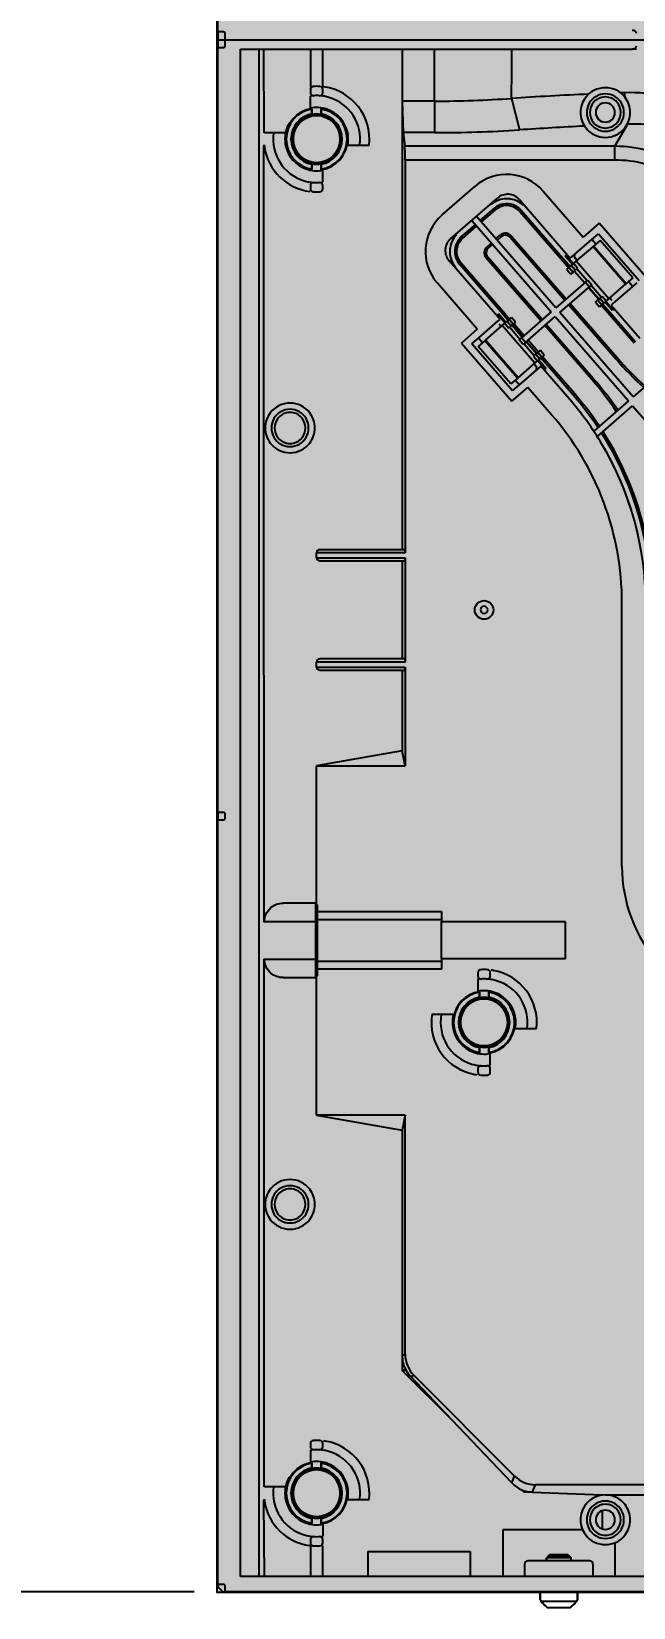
# Model space of a CAD drawing. Header units: millimetres. Extents: x -1070 to 42146, y 1440 to 12921.
# Drawn here: x 5581.8 to 5678.8, y 2765.4 to 3019.1 of the extents above; entities that cross this region are included whole.
import ezdxf

# ---------------------------------------------------------------- set-up
doc = ezdxf.new("R2010")
doc.units = ezdxf.units.MM
for name, color, linetype in [('CITI-3MM实线CONTINUOUS', 7, 'Continuous'), ('CITIE-TAO实线CONTINUOUS', 7, 'Continuous'), ('DIM', 4, 'Continuous'), ('HOLDER-001实线CONTINUOUS', 7, 'Continuous')]:
    doc.layers.add(name, color=color, linetype=linetype)
doc.styles.get("Standard").update_dxf_attribs({"font": 'arial.ttf'})
doc.dimstyles.new('ISO-200', dxfattribs={"dimtxt": 30, "dimasz": 25, "dimexe": 1.25, "dimexo": 5, "dimgap": 5, "dimtad": 1, "dimtoh": 1, "dimdec": 1, "dimdsep": 46, "dimtxsty": 'Standard', "dimcen": 2.5, "dimadec": 0, "dimazin": 0, "dimtfac": 1, "dimtdec": 1, "dimtmove": 0, "dimatfit": 3, "dimfxl": 1, "dimarcsym": 0})

# ---------------------------------------------------------------- blocks, each defined once
blk = doc.blocks.new('*D139')
at = {"layer": 'Defpoints', "color": 0, "transparency": 16777216}
for p in [(5613.06, 3767.73), (5568.98, 2767.93), (5613.06, 2767.93)]:
    blk.add_point(p, dxfattribs=at)
at = {"layer": 'DIM', "color": 0, "lineweight": -2, "transparency": 16777216}
for p, q in [((5608.06, 3767.73), (5567.73, 3767.73)), ((5568.98, 3742.73), (5568.98, 2792.93)), ((5608.06, 2767.93), (5567.73, 2767.93))]:
    blk.add_line(p, q, dxfattribs=at)
at = {"layer": 'DIM', "color": 0, "transparency": 16777216}
for points in [[(5564.82, 3742.73), (5573.15, 3742.73), (5568.98, 3767.73)], [(5564.82, 2792.93), (5573.15, 2792.93), (5568.98, 2767.93)]]:
    blk.add_solid(points, dxfattribs=at)
at = {"layer": 'DIM', "color": 0, "lineweight": -3, "transparency": 16777216, "insert": (5544.56, 3267.83), "char_height": 30, "attachment_point": 5, "rotation": 90}
blk.add_mtext('999.8 [3\'-3 3/8"]', dxfattribs=at)

msp = doc.modelspace()

# ---------------------------------------------------------------- hatches: boundary and pattern name
at = {"lineweight": -3}
h = msp.add_hatch(color=256, dxfattribs=at)
h.dxf.hatch_style = 1
h.paths.add_polyline_path([(5611.757, 3767.826), (5611.757, 2767.826), (6111.757, 2767.826), (6111.757, 3767.826)])

# ---------------------------------------------------------------- linework, layer by layer
at = {"color": 7, "linetype": 'Continuous', "lineweight": -3}
for p, q in [((5611.857, 3019.076), (5611.857, 3142.226)), ((5612.757, 3019.076), (5611.857, 3019.076)), ((5611.857, 3019.076), (5611.857, 3016.576)), ((5613.057, 3016.876), (5613.057, 3018.776)), ((5611.857, 3016.576), (5612.757, 3016.576)), ((5611.857, 2893.426), (5611.857, 3016.576)), ((5615.504, 3016.326), (5678.55, 3016.326)), ((5615.504, 2770.426), (5615.504, 3016.326)), ((5618.504, 2955.326), (5618.504, 3016.326)), ((5619.305, 3002.826), (5619.257, 3016.326)), ((5626.757, 3016.326), (5626.757, 3010.309)), ((5628.757, 3010.267), (5628.757, 3016.326)), ((5641.553, 3016.326), (5641.537, 3007.942)), ((5646.757, 3007.942), (5646.757, 3016.326)), ((5679.257, 3016.326), (5678.55, 3016.326)), ((5626.757, 3009.81), (5626.757, 3009.309)), ((5628.757, 3009.309), (5628.757, 3009.81)), ((5677.285, 3009.295), (5676.7, 3009.274)), ((5677.28, 3009.295), (5677.376, 3008.617)), ((5626.757, 3006.827), (5626.757, 3008.754)), ((5627.007, 3006.668), (5627.007, 3006.769)), ((5627.007, 3006.668), (5627.007, 3005.882)), ((5628.507, 3006.769), (5628.507, 3006.668)), ((5628.507, 3006.668), (5628.507, 3005.882)), ((5646.757, 3007.942), (5641.537, 3007.942)), ((5641.537, 3007.942), (5641.537, 2935.729)), ((5641.537, 3007.941), (5641.673, 3002.869)), ((5646.757, 3007.942), (5646.757, 3002.869)), ((5659.147, 3008.384), (5660.414, 3003.313)), ((5623.353, 3004.191), (5623.353, 3004.398)), ((5627.007, 3005.882), (5627.007, 3005.78)), ((5628.507, 3005.78), (5628.507, 3005.882)), ((5675.779, 3000.671), (5677.753, 3004.089)), ((5620.829, 3002.826), (5619.353, 3002.826)), ((5622.756, 3002.826), (5620.829, 3002.826)), ((5641.673, 3002.869), (5641.959, 3000.671)), ((5646.757, 3002.869), (5641.673, 3002.869)), ((5619.257, 3000.551), (5619.31, 3000.885)), ((5619.281, 2955.326), (5619.257, 3000.551)), ((5623.353, 2999.254), (5623.353, 2999.46)), ((5632.758, 3000.826), (5634.685, 3000.826)), ((5634.685, 3000.826), (5636.198, 3000.826)), ((5675.779, 3000.671), (5641.959, 3000.671)), ((5675.779, 2998.449), (5675.779, 3000.671)), ((5627.007, 2997.871), (5627.007, 2997.77)), ((5627.007, 2997.77), (5627.007, 2996.984)), ((5627.007, 2996.882), (5627.007, 2996.984)), ((5628.507, 2997.77), (5628.507, 2997.871)), ((5628.507, 2997.77), (5628.507, 2996.984)), ((5628.507, 2996.984), (5628.507, 2996.882)), ((5628.757, 2994.898), (5628.757, 2996.825)), ((5675.779, 2998.449), (5642.018, 2998.449)), ((5642.018, 2998.449), (5642.018, 2935.729)), ((5626.757, 2994.343), (5626.757, 2993.842)), ((5628.757, 2993.842), (5628.757, 2994.343)), ((5647.975, 2989.623), (5653.258, 2994.215)), ((5649.336, 2985.771), (5656.883, 2992.332)), ((5660.41, 2992.085), (5668.61, 2982.651)), ((5664.262, 2993.446), (5670.691, 2986.05)), ((5666.28, 2974.663), (5653.552, 2989.304)), ((5654.077, 2988.7), (5656.341, 2990.668)), ((5654.274, 2988.474), (5656.538, 2990.442)), ((5656.341, 2990.668), (5656.538, 2990.442)), ((5660.715, 2990.362), (5660.488, 2990.166)), ((5660.488, 2990.166), (5667.705, 2981.864)), ((5660.715, 2990.362), (5667.406, 2982.664)), ((5651.058, 2986.076), (5653.322, 2988.044)), ((5651.255, 2985.849), (5653.519, 2987.818)), ((5652.797, 2988.648), (5665.525, 2974.006)), ((5656.636, 2985.757), (5657.315, 2986.347)), ((5657.315, 2986.347), (5657.512, 2986.121)), ((5673.257, 2988.28), (5670.691, 2986.05)), ((5672.761, 2986.259), (5673.139, 2986.588)), ((5673.139, 2986.588), (5679.699, 2979.04)), ((5681.392, 2978.922), (5673.257, 2988.28)), ((5651.058, 2986.076), (5651.255, 2985.849)), ((5655.202, 2984.51), (5655.881, 2985.101)), ((5655.202, 2984.51), (5655.398, 2984.284)), ((5655.398, 2984.284), (5656.078, 2984.874)), ((5656.832, 2985.53), (5657.512, 2986.121)), ((5659.149, 2986.219), (5658.922, 2986.022)), ((5658.922, 2986.022), (5667.714, 2975.909)), ((5659.149, 2986.219), (5667.94, 2976.106)), ((5668.905, 2982.907), (5671.697, 2985.334)), ((5669.561, 2982.152), (5672.267, 2984.505)), ((5671.697, 2985.334), (5672.761, 2986.259)), ((5672.738, 2984.914), (5672.082, 2985.669)), ((5672.267, 2984.505), (5672.353, 2984.58)), ((5677.515, 2978.467), (5672.267, 2984.505)), ((5672.738, 2984.914), (5672.353, 2984.58)), ((5677.602, 2978.542), (5672.353, 2984.58)), ((5673.417, 2985.505), (5672.738, 2984.914)), ((5678.666, 2979.467), (5673.417, 2985.505)), ((5657.29, 2972.81), (5649.089, 2982.244)), ((5650.752, 2981.703), (5650.979, 2981.899)), ((5657.444, 2974.004), (5650.752, 2981.703)), ((5658.195, 2973.598), (5650.979, 2981.899)), ((5655.073, 2982.676), (5655.3, 2982.873)), ((5663.865, 2972.563), (5655.073, 2982.676)), ((5664.091, 2972.76), (5655.3, 2982.873)), ((5667.406, 2982.664), (5667.931, 2982.061)), ((5667.705, 2981.864), (5668.361, 2981.109)), ((5667.785, 2982.994), (5667.915, 2983.106)), ((5668.31, 2982.39), (5667.785, 2982.994)), ((5667.915, 2983.106), (5668.01, 2983.189)), ((5668.44, 2982.503), (5667.915, 2983.106)), ((5667.931, 2982.061), (5668.587, 2981.306)), ((5668.966, 2981.635), (5668.31, 2982.39)), ((5668.762, 2981.458), (5668.436, 2981.175)), ((5669.096, 2981.748), (5668.44, 2982.503)), ((5668.61, 2982.651), (5668.905, 2982.907)), ((5668.762, 2981.458), (5669.123, 2981.772)), ((5669.418, 2980.703), (5668.762, 2981.458)), ((5669.123, 2981.772), (5669.136, 2981.783)), ((5669.136, 2981.783), (5669.561, 2982.152)), ((5669.792, 2981.029), (5669.136, 2981.783)), ((5669.704, 2982.277), (5669.376, 2982.654)), ((5674.809, 2976.115), (5669.561, 2982.152)), ((5671.058, 2978.816), (5666.28, 2974.663)), ((5668.059, 2980.847), (5668.436, 2981.175)), ((5668.059, 2980.847), (5668.715, 2980.092)), ((5668.436, 2981.175), (5669.092, 2980.42)), ((5669.092, 2980.42), (5668.715, 2980.092)), ((5669.092, 2980.42), (5669.418, 2980.703)), ((5669.243, 2980.551), (5670.883, 2978.665)), ((5670.928, 2978.703), (5669.288, 2980.59)), ((5669.792, 2981.029), (5669.418, 2980.703)), ((5671.303, 2979.029), (5669.663, 2980.916)), ((5671.058, 2978.816), (5671.433, 2979.142)), ((5671.058, 2978.816), (5671.714, 2978.062)), ((5671.433, 2979.142), (5672.089, 2978.387)), ((5677.987, 2978.877), (5677.602, 2978.542)), ((5678.666, 2979.467), (5677.987, 2978.877)), ((5678.643, 2978.122), (5677.987, 2978.877)), ((5679.322, 2978.712), (5678.171, 2977.712)), ((5653.635, 2971.223), (5647.205, 2978.619)), ((5666.936, 2973.908), (5671.714, 2978.062)), ((5671.539, 2977.91), (5673.18, 2976.023)), ((5673.224, 2976.062), (5671.584, 2977.949)), ((5672.089, 2978.387), (5671.714, 2978.062)), ((5673.599, 2976.388), (5671.959, 2978.274)), ((5673.354, 2976.175), (5673.029, 2975.892)), ((5673.354, 2976.175), (5673.729, 2976.5)), ((5674.01, 2975.42), (5673.354, 2976.175)), ((5674.385, 2975.746), (5673.729, 2976.5)), ((5674.809, 2976.115), (5677.515, 2978.467)), ((5675.28, 2975.862), (5674.952, 2976.239)), ((5678.171, 2977.712), (5675.465, 2975.36)), ((5677.515, 2978.467), (5677.602, 2978.542)), ((5656.936, 2973.563), (5657.065, 2973.675)), ((5657.59, 2973.072), (5657.065, 2973.675)), ((5657.969, 2973.401), (5657.444, 2974.004)), ((5665.525, 2974.006), (5660.747, 2969.853)), ((5678.745, 2960.323), (5666.936, 2973.908)), ((5668.37, 2975.154), (5675.94, 2966.446)), ((5668.596, 2975.351), (5676.167, 2966.642)), ((5672.651, 2975.564), (5673.029, 2975.892)), ((5672.651, 2975.564), (5673.307, 2974.809)), ((5673.029, 2975.892), (5673.685, 2975.137)), ((5673.685, 2975.137), (5673.307, 2974.809)), ((5673.609, 2975.071), (5674.265, 2974.317)), ((5673.685, 2975.137), (5674.01, 2975.42)), ((5673.836, 2975.268), (5674.492, 2974.514)), ((5674.073, 2975.475), (5674.01, 2975.42)), ((5674.385, 2975.746), (5674.073, 2975.475)), ((5674.87, 2974.843), (5674.214, 2975.597)), ((5674.265, 2974.317), (5678.883, 2969.004)), ((5674.344, 2975.71), (5675, 2974.956)), ((5674.385, 2975.746), (5674.809, 2976.115)), ((5674.492, 2974.514), (5675.017, 2973.91)), ((5675.395, 2974.239), (5674.87, 2974.843)), ((5675, 2974.956), (5675.525, 2974.352)), ((5675.017, 2973.91), (5679.11, 2969.201)), ((5675.465, 2975.36), (5675.171, 2975.104)), ((5675.171, 2975.104), (5679.789, 2969.792)), ((5675.525, 2974.352), (5675.395, 2974.239)), ((5675.62, 2974.435), (5675.525, 2974.352)), ((5653.635, 2971.223), (5651.069, 2968.992)), ((5654.289, 2970.202), (5656.995, 2972.554)), ((5654.946, 2969.447), (5657.652, 2971.8)), ((5656.84, 2973.48), (5656.936, 2973.563)), ((5657.461, 2972.959), (5656.936, 2973.563)), ((5656.995, 2972.554), (5657.29, 2972.81)), ((5657.508, 2971.675), (5657.18, 2972.053)), ((5658.117, 2972.204), (5657.461, 2972.959)), ((5658.246, 2972.317), (5657.59, 2973.072)), ((5657.652, 2971.8), (5658.076, 2972.169)), ((5662.9, 2965.762), (5657.652, 2971.8)), ((5658.625, 2972.646), (5657.969, 2973.401)), ((5658.076, 2972.169), (5658.388, 2972.44)), ((5658.076, 2972.169), (5658.732, 2971.414)), ((5658.851, 2972.843), (5658.195, 2973.598)), ((5658.388, 2972.44), (5658.451, 2972.494)), ((5658.776, 2972.777), (5658.451, 2972.494)), ((5658.451, 2972.494), (5659.107, 2971.74)), ((5659.107, 2971.74), (5658.732, 2971.414)), ((5658.776, 2972.777), (5659.153, 2973.105)), ((5659.432, 2972.023), (5658.776, 2972.777)), ((5658.862, 2971.527), (5660.502, 2969.64)), ((5659.107, 2971.74), (5659.432, 2972.023)), ((5659.809, 2972.351), (5659.153, 2973.105)), ((5659.236, 2971.852), (5660.876, 2969.966)), ((5660.921, 2970.005), (5659.281, 2971.891)), ((5659.809, 2972.351), (5659.432, 2972.023)), ((5661.148, 2970.201), (5659.508, 2972.088)), ((5661.403, 2969.098), (5666.181, 2973.252)), ((5672.091, 2963.1), (5664.521, 2971.808)), ((5672.317, 2963.297), (5664.747, 2972.005)), ((5666.181, 2973.252), (5677.99, 2959.667)), ((5651.069, 2968.992), (5659.204, 2959.634)), ((5652.761, 2968.874), (5653.139, 2969.202)), ((5659.322, 2961.327), (5652.761, 2968.874)), ((5653.139, 2969.202), (5654.289, 2970.202)), ((5654.474, 2969.038), (5653.795, 2968.447)), ((5654.474, 2969.038), (5653.818, 2969.792)), ((5654.859, 2969.372), (5654.474, 2969.038)), ((5654.859, 2969.372), (5654.946, 2969.447)), ((5660.108, 2963.335), (5654.859, 2969.372)), ((5660.194, 2963.41), (5654.946, 2969.447)), ((5660.372, 2969.527), (5660.747, 2969.853)), ((5661.028, 2968.772), (5660.372, 2969.527)), ((5661.403, 2969.098), (5660.747, 2969.853)), ((5661.403, 2969.098), (5661.028, 2968.772)), ((5661.158, 2968.885), (5662.798, 2966.998)), ((5661.533, 2969.211), (5663.173, 2967.324)), ((5663.217, 2967.363), (5661.577, 2969.25)), ((5663.444, 2967.56), (5661.804, 2969.447)), ((5659.043, 2962.41), (5653.795, 2968.447)), ((5662.668, 2966.886), (5663.043, 2967.211)), ((5662.668, 2966.886), (5663.324, 2966.131)), ((5662.9, 2965.762), (5663.324, 2966.131)), ((5663.368, 2967.494), (5663.043, 2967.211)), ((5663.043, 2967.211), (5663.699, 2966.457)), ((5663.338, 2966.143), (5663.324, 2966.131)), ((5663.699, 2966.457), (5663.338, 2966.143)), ((5663.365, 2966.166), (5664.021, 2965.412)), ((5663.368, 2967.494), (5663.746, 2967.822)), ((5664.024, 2966.74), (5663.368, 2967.494)), ((5664.151, 2965.524), (5663.495, 2966.279)), ((5663.699, 2966.457), (5664.024, 2966.74)), ((5664.402, 2967.068), (5663.746, 2967.822)), ((5664.53, 2965.854), (5663.874, 2966.608)), ((5664.402, 2967.068), (5664.024, 2966.74)), ((5664.756, 2966.05), (5664.1, 2966.805)), ((5669.374, 2960.738), (5664.756, 2966.05)), ((5676.167, 2966.642), (5675.94, 2966.446)), ((5660.194, 2963.41), (5662.9, 2965.762)), ((5663.556, 2965.007), (5660.764, 2962.58)), ((5663.085, 2965.26), (5662.757, 2965.638)), ((5663.85, 2965.263), (5663.556, 2965.007)), ((5668.468, 2959.951), (5663.85, 2965.263)), ((5664.021, 2965.412), (5664.546, 2964.808)), ((5664.676, 2964.921), (5664.151, 2965.524)), ((5664.546, 2964.808), (5664.451, 2964.725)), ((5665.054, 2965.25), (5664.53, 2965.854)), ((5664.676, 2964.921), (5664.546, 2964.808)), ((5669.148, 2960.541), (5665.054, 2965.25)), ((5684.268, 2965.124), (5678.745, 2960.323)), ((5659.723, 2963), (5659.043, 2962.41)), ((5659.204, 2959.634), (5661.77, 2961.864)), ((5659.699, 2961.655), (5659.322, 2961.327)), ((5660.764, 2962.58), (5659.699, 2961.655)), ((5660.108, 2963.335), (5659.723, 2963)), ((5660.379, 2962.245), (5659.723, 2963)), ((5660.108, 2963.335), (5660.194, 2963.41)), ((5665.601, 2957.458), (5661.77, 2961.864)), ((5672.091, 2963.1), (5672.317, 2963.297)), ((5669.148, 2960.541), (5669.374, 2960.738)), ((5677.99, 2959.667), (5672.467, 2954.866)), ((5673.017, 2954.019), (5678.646, 2958.912)), ((5678.646, 2958.912), (5690.455, 2945.328)), ((5618.504, 2830.326), (5618.504, 2955.326)), ((5619.322, 2875.757), (5619.281, 2955.326)), ((5642.001, 2935.729), (5628.253, 2935.729)), ((5642.018, 2935.729), (5642.018, 2935.229)), ((5628.253, 2935.229), (5627.753, 2935.229)), ((5627.753, 2934.429), (5627.753, 2935.229)), ((5627.753, 2934.429), (5628.253, 2934.429)), ((5642.018, 2935.229), (5628.253, 2935.229)), ((5628.253, 2934.429), (5642.018, 2934.429)), ((5628.253, 2933.929), (5642.001, 2933.929)), ((5641.537, 2933.929), (5641.537, 2918.129)), ((5642.018, 2934.429), (5642.018, 2933.929)), ((5642.018, 2933.929), (5642.018, 2918.129)), ((5676.933, 2884.728), (5676.933, 2927.148)), ((5642.001, 2918.129), (5628.253, 2918.129)), ((5642.018, 2918.129), (5642.018, 2917.629)), ((5628.253, 2917.629), (5627.753, 2917.629)), ((5627.753, 2916.829), (5627.753, 2917.629)), ((5627.753, 2916.829), (5628.253, 2916.829)), ((5642.018, 2917.629), (5628.253, 2917.629)), ((5628.253, 2916.829), (5642.018, 2916.829)), ((5628.253, 2916.329), (5642.001, 2916.329)), ((5641.537, 2916.329), (5641.537, 2903.369)), ((5642.018, 2916.829), (5642.018, 2916.329)), ((5642.018, 2916.329), (5642.018, 2900.938)), ((5641.537, 2903.369), (5627.753, 2900.938)), ((5642.018, 2900.938), (5641.537, 2903.369)), ((5627.753, 2900.938), (5642.018, 2900.938)), ((5627.753, 2878.826), (5627.753, 2900.938)), ((5612.757, 2893.426), (5611.857, 2893.426)), ((5611.857, 2893.426), (5611.857, 2892.226)), ((5613.057, 2892.526), (5613.057, 2893.126)), ((5611.857, 2892.226), (5612.757, 2892.226)), ((5611.857, 2769.126), (5611.857, 2892.226)), ((5627.557, 2878.826), (5622.353, 2878.826)), ((5627.857, 2878.526), (5627.557, 2878.826)), ((5627.557, 2878.826), (5627.557, 2878.424)), ((5627.557, 2878.424), (5627.557, 2876.217)), ((5627.753, 2878.63), (5627.753, 2878.826)), ((5627.857, 2878.526), (5627.857, 2877.735)), ((5627.857, 2877.735), (5627.857, 2876.188)), ((5627.857, 2877.466), (5647.857, 2877.466)), ((5647.857, 2877.466), (5647.857, 2876.204)), ((5627.557, 2875.826), (5619.312, 2875.826)), ((5627.557, 2876.217), (5627.557, 2875.826)), ((5627.857, 2875.826), (5627.557, 2875.826)), ((5627.557, 2875.826), (5627.557, 2869.826)), ((5627.857, 2876.204), (5647.857, 2876.204)), ((5627.857, 2876.188), (5627.857, 2875.826)), ((5627.857, 2875.826), (5627.857, 2869.826)), ((5647.857, 2876.204), (5647.857, 2875.805)), ((5647.857, 2870.294), (5647.857, 2875.805)), ((5667.857, 2875.805), (5647.857, 2875.805)), ((5667.857, 2869.847), (5667.857, 2875.805)), ((5619.315, 2869.826), (5627.557, 2869.826)), ((5619.316, 2830.326), (5619.325, 2869.88)), ((5627.857, 2869.826), (5627.557, 2869.826)), ((5627.557, 2869.826), (5627.557, 2869.434)), ((5627.857, 2869.826), (5627.857, 2869.464)), ((5647.857, 2869.847), (5647.857, 2870.294)), ((5647.857, 2869.847), (5647.857, 2869.448)), ((5667.857, 2869.847), (5647.857, 2869.847)), ((5627.557, 2869.434), (5627.557, 2869.05)), ((5627.557, 2869.05), (5627.557, 2867.228)), ((5627.557, 2867.228), (5627.557, 2866.852)), ((5627.857, 2867.126), (5627.557, 2866.826)), ((5627.857, 2869.464), (5627.857, 2868.793)), ((5647.857, 2869.448), (5627.857, 2869.448)), ((5627.857, 2868.793), (5627.857, 2867.152)), ((5647.857, 2868.186), (5627.857, 2868.186)), ((5627.857, 2867.152), (5627.857, 2867.126)), ((5647.857, 2869.448), (5647.857, 2868.186)), ((5653.725, 2867.607), (5653.725, 2867.106)), ((5655.725, 2867.106), (5655.725, 2867.607)), ((5622.353, 2866.826), (5627.557, 2866.826)), ((5627.557, 2866.852), (5627.557, 2866.826)), ((5627.753, 2866.826), (5627.753, 2867.022)), ((5627.753, 2844.713), (5627.753, 2866.826)), ((5653.725, 2866.551), (5653.725, 2864.624)), ((5653.975, 2864.465), (5653.975, 2864.566)), ((5655.475, 2864.566), (5655.475, 2864.465)), ((5653.975, 2864.465), (5653.975, 2863.679)), ((5653.975, 2863.679), (5653.975, 2863.577)), ((5655.475, 2864.465), (5655.475, 2863.679)), ((5655.475, 2863.577), (5655.475, 2863.679)), ((5647.842, 2860.893), (5646.321, 2860.893)), ((5649.786, 2860.893), (5647.842, 2860.893)), ((5659.726, 2858.623), (5661.654, 2858.623)), ((5661.654, 2858.623), (5663.166, 2858.623)), ((5650.857, 2856.456), (5650.857, 2856.3)), ((5653.975, 2855.668), (5653.975, 2855.567)), ((5653.975, 2855.567), (5653.975, 2854.78)), ((5653.975, 2854.679), (5653.975, 2854.78)), ((5655.475, 2855.567), (5655.475, 2855.668)), ((5655.475, 2855.567), (5655.475, 2854.78)), ((5655.475, 2854.78), (5655.475, 2854.679)), ((5655.725, 2852.695), (5655.725, 2854.622)), ((5653.725, 2852.139), (5653.725, 2851.638)), ((5655.725, 2851.638), (5655.725, 2852.139)), ((5642.018, 2844.713), (5627.753, 2844.713)), ((5627.753, 2844.713), (5641.537, 2842.283)), ((5642.018, 2844.713), (5641.537, 2842.283)), ((5642.018, 2806.193), (5642.018, 2844.713)), ((5641.537, 2842.283), (5641.537, 2805.989)), ((5618.504, 2770.426), (5618.504, 2830.326)), ((5619.305, 2784.826), (5619.316, 2830.326)), ((5641.537, 2805.989), (5642.018, 2806.193)), ((5641.537, 2805.989), (5641.553, 2803.594)), ((5641.553, 2803.594), (5649.567, 2795.58)), ((5642.18, 2803.594), (5641.553, 2803.594)), ((5642.906, 2802.587), (5643.424, 2802.801)), ((5649.567, 2795.58), (5642.906, 2802.587)), ((5659.632, 2786.593), (5643.424, 2802.801)), ((5659.177, 2785.495), (5649.567, 2795.58)), ((5626.757, 2791.81), (5626.757, 2791.309)), ((5628.757, 2791.309), (5628.757, 2791.81)), ((5626.757, 2790.754), (5626.757, 2788.827)), ((5627.007, 2788.668), (5627.007, 2788.769)), ((5627.007, 2788.668), (5627.007, 2787.882)), ((5628.507, 2788.769), (5628.507, 2788.668)), ((5628.507, 2788.668), (5628.507, 2787.882)), ((5623.353, 2786.191), (5623.353, 2786.398)), ((5627.007, 2787.882), (5627.007, 2787.78)), ((5628.507, 2787.78), (5628.507, 2787.882)), ((5659.177, 2785.495), (5659.632, 2786.593)), ((5620.829, 2784.826), (5619.353, 2784.826)), ((5622.756, 2784.826), (5620.829, 2784.826)), ((5660.773, 2784.374), (5661.125, 2784.022)), ((5661.125, 2784.022), (5662.541, 2784.022)), ((5661.125, 2784.022), (5673.754, 2783.581)), ((5662.541, 2784.022), (5663.024, 2785.188)), ((5683.033, 2785.188), (5663.024, 2785.188)), ((5674.257, 2783.581), (5681.345, 2783.581)), ((5619.259, 2782.551), (5619.309, 2782.885)), ((5619.353, 2770.426), (5619.259, 2782.551)), ((5623.353, 2781.254), (5623.353, 2781.46)), ((5632.758, 2782.826), (5634.685, 2782.826)), ((5634.685, 2782.826), (5636.198, 2782.826)), ((5673.753, 2781.01), (5673.753, 2779.545)), ((5627.007, 2779.871), (5627.007, 2779.77)), ((5627.007, 2779.77), (5627.007, 2778.984)), ((5627.007, 2778.882), (5627.007, 2778.984)), ((5628.507, 2779.77), (5628.507, 2779.871)), ((5628.507, 2779.77), (5628.507, 2778.984)), ((5628.507, 2778.984), (5628.507, 2778.882)), ((5628.757, 2778.825), (5628.757, 2776.898)), ((5673.753, 2779.545), (5673.753, 2778.079)), ((5626.757, 2776.343), (5626.757, 2775.842)), ((5628.757, 2775.842), (5628.757, 2776.343)), ((5657.757, 2777.926), (5657.757, 2770.426)), ((5663.752, 2777.926), (5657.757, 2777.926)), ((5670.599, 2777.926), (5663.752, 2777.926)), ((5675.757, 2775.837), (5675.757, 2770.426)), ((5626.757, 2775.385), (5626.757, 2770.426)), ((5628.757, 2770.426), (5628.757, 2775.342)), ((5636.007, 2774.426), (5636.007, 2770.426)), ((5636.007, 2774.426), (5643.187, 2774.426)), ((5643.187, 2774.426), (5645.327, 2774.426)), ((5645.327, 2774.426), (5652.507, 2774.426)), ((5652.507, 2774.426), (5652.507, 2770.426)), ((5661.257, 2772.426), (5661.257, 2770.426)), ((5671.757, 2772.926), (5661.757, 2772.926)), ((5672.257, 2772.426), (5672.257, 2770.426)), ((5612.757, 2769.126), (5611.857, 2769.126)), ((5611.857, 2769.126), (5611.857, 2768.726)), ((5611.857, 2768.726), (5612.657, 2767.926)), ((5613.057, 2767.926), (5613.057, 2768.826)), ((5683.109, 2770.426), (5615.504, 2770.426)), ((5612.657, 2767.926), (5613.057, 2767.926)), ((5736.157, 2767.926), (5613.057, 2767.926))]:
    msp.add_line(p, q, dxfattribs=at)
at = {"color": 1, "lineweight": -3}
msp.add_line((5611.757, 3017.826), (6111.757, 3017.826), dxfattribs=at)
msp.add_lwpolyline([(5611.757, 3767.826), (6111.757, 3767.826), (6111.757, 2767.826), (5611.757, 2767.826)], close=True, dxfattribs=at)
msp.add_lwpolyline([(5611.757, 3767.826), (6111.757, 3767.826), (6111.757, 2767.826), (5611.757, 2767.826)], close=True, dxfattribs=at)
at = {"color": 7, "linetype": 'Continuous', "lineweight": -3}
msp.add_circle((5654.725, 2926.029), 1.5, dxfattribs=at)
for centre, radius, start, end in [((5612.757, 3018.776), 0.3, 0, 90), ((5612.757, 3016.876), 0.3, 320.10391, 0), ((5612.757, 3016.876), 0.3, 270, 320.10391), ((5627.257, 3009.81), 0.5, 93.58332, 180), ((5627.257, 3009.309), 0.5, 180, 273.82255), ((5627.757, 3001.826), 8.5, 86.41668, 93.58332), ((5628.257, 3009.309), 0.5, 266.17745, 0), ((5628.257, 3009.81), 0.5, 0, 86.41668), ((5627.757, 3001.826), 8.5, 82.12742, 83.24367), ((5627.757, 3001.826), 8.5, 353.24367, 82.12742), ((5674.257, 3006.107), 4, 37.54339, 142.45661), ((5627.757, 3001.826), 5, 98.62693, 177.53429), ((5627.757, 3001.826), 4.9, 98.80437, 261.19563), ((5627.757, 3001.826), 7, 95.29417, 98.21321), ((5627.757, 3001.826), 5.1, 71.32047, 101.30773), ((5627.757, 3001.826), 7, 86.17745, 93.82255), ((5627.757, 3001.826), 7, 79.76053, 86.17743), ((5627.757, 3001.826), 5, 0, 81.37307), ((5627.757, 3001.826), 4.9, 278.80437, 81.19563), ((5627.757, 3001.826), 7, 73.4912, 79.76053), ((5627.757, 3001.826), 5.1, 11.21536, 71.32047), ((5627.757, 3001.826), 7, 351.78679, 73.4912), ((5646.87, 3178.02), 170.079, 269.96194, 274.13928), ((5700.448, 2366.021), 643.69, 92.572082, 93.678847), ((5674.257, 3006.107), 4, 142.45661, 180), ((5674.257, 3006.107), 3, 120.0659, 180), ((5674.257, 3006.107), 2.5, 102.85635, 180), ((5674.257, 3006.107), 1.55, 90, 180), ((5674.257, 3006.107), 3, 59.93589, 120.0659), ((5674.257, 3006.107), 2.5, 77.14317, 102.85635), ((5674.257, 3006.107), 1.55, 0, 90), ((5674.257, 3006.107), 2.5, 0, 77.14317), ((5674.257, 3006.107), 3, 0, 59.93589), ((5674.257, 3006.107), 4, 0, 37.54339), ((5627.757, 3001.826), 5.1, 152.95144, 165.57371), ((5627.757, 3001.826), 5.1, 149.71088, 152.95144), ((5627.757, 3001.826), 4.125, 100.47568, 259.52432), ((5627.757, 3001.826), 4.025, 100.739, 180), ((5627.757, 3001.826), 4, 100.74093, 177.39131), ((5627.757, 3001.826), 4, 100.74093, 177.39131), ((5627.757, 3001.826), 3.8, 0, 180), ((5627.757, 3001.826), 4.025, 79.261, 100.739), ((5627.757, 3001.826), 4, 79.25907, 100.74093), ((5627.757, 3001.826), 4, 79.25907, 100.74093), ((5627.757, 3001.826), 4, 2.60869, 79.25907), ((5627.757, 3001.826), 4.125, 280.47568, 79.52432), ((5627.757, 3001.826), 4.025, 0, 79.261), ((5674.257, 3006.107), 4, 180, 217.54339), ((5674.257, 3006.107), 3, 180, 239.93589), ((5674.257, 3006.107), 2.5, 180, 257.14317), ((5674.257, 3006.107), 1.55, 180, 270), ((5674.257, 3006.107), 1.55, 270, 0), ((5674.257, 3006.107), 2.5, 282.85635, 0), ((5674.257, 3006.107), 3, 300.0659, 0), ((5674.257, 3006.107), 4, 322.45661, 0), ((5627.757, 3001.826), 7, 171.78679, 253.4912), ((5627.757, 3001.826), 5.1, 175.06677, 193.67613), ((5627.757, 3001.826), 5.1, 168.69227, 175.06677), ((5627.757, 3001.826), 5, 177.53429, 180), ((5627.757, 3001.826), 5, 180, 261.37307), ((5627.757, 3001.826), 5.1, 165.57371, 167.20937), ((5627.757, 3001.826), 4.025, 180, 259.261), ((5627.757, 3001.826), 4, 177.39131, 180), ((5627.757, 3001.826), 4, 177.39131, 180), ((5627.757, 3001.826), 4, 180, 182.60869), ((5627.757, 3001.826), 4, 180, 182.60869), ((5627.757, 3001.826), 4, 182.60869, 259.25907), ((5627.757, 3001.826), 4, 182.60869, 259.25907), ((5627.757, 3001.826), 3.8, 180, 0), ((5627.757, 3001.826), 4, 280.74093, 357.39131), ((5627.757, 3001.826), 4.025, 280.739, 0), ((5627.757, 3001.826), 5, 278.62693, 357.53429), ((5627.757, 3001.826), 4, 0, 2.60869), ((5627.757, 3001.826), 4, 357.39131, 0), ((5627.757, 3001.826), 5, 357.53429, 0), ((5627.757, 3001.826), 5.1, 356.40894, 11.21536), ((5646.883, 3209.198), 206.329, 269.96481, 273.76028), ((5700.39, 2400.081), 604.555, 92.795071, 93.791329), ((5674.257, 3006.107), 4, 217.54339, 322.45661), ((5674.257, 3006.107), 3, 239.93589, 300.0659), ((5674.257, 3006.107), 2.5, 257.14317, 282.85635), ((5627.757, 3001.826), 8.5, 188.62805, 262.53463), ((5627.757, 3001.826), 5.1, 193.67613, 249.921), ((5627.757, 3001.826), 5.1, 348.69227, 356.40894), ((5627.757, 3001.826), 5.1, 249.921, 281.30773), ((5627.757, 3001.826), 4.025, 259.261, 280.739), ((5627.757, 3001.826), 4, 259.25907, 280.74093), ((5627.757, 3001.826), 7, 253.4912, 259.76053), ((5627.757, 3001.826), 7, 259.76053, 266.17743), ((5627.257, 2994.343), 0.5, 86.17745, 180), ((5627.757, 3001.826), 7, 266.17745, 273.82255), ((5628.257, 2994.343), 0.5, 0, 93.82255), ((5627.757, 3001.826), 7, 275.29417, 278.21321), ((5658.375, 2988.329), 7.8, 41, 131), ((5627.257, 2993.842), 0.5, 180, 266.41668), ((5627.757, 3001.826), 8.5, 266.41668, 273.58332), ((5628.257, 2993.842), 0.5, 273.58332, 0), ((5658.375, 2988.329), 3.9, 96.01277, 131), ((5658.375, 2988.329), 3.1, 53.08702, 118.91298), ((5658.523, 2990.445), 2.5, 108.50006, 131), ((5658.523, 2990.445), 2.5, 86.00012, 108.50006), ((5658.375, 2988.329), 3.9, 90.98723, 96.01277), ((5658.375, 2988.329), 3.9, 81.01277, 90.98723), ((5658.523, 2990.445), 2.5, 63.50007, 86.00012), ((5658.375, 2988.329), 3.9, 46.06268, 81.01277), ((5658.523, 2990.445), 2.5, 41, 63.50007), ((5653.092, 2983.736), 7.8, 131, 221), ((5658.375, 2988.329), 3.1, 118.91298, 131), ((5658.375, 2988.329), 2.8, 124.95761, 131), ((5658.375, 2988.329), 2.8, 47.0428, 124.95761), ((5658.375, 2988.329), 3.1, 41, 53.08702), ((5658.375, 2988.329), 2.8, 41, 47.0428), ((5653.092, 2983.736), 3.9, 136.06268, 171.01277), ((5658.168, 2985.366), 1.3, 93.53963, 131), ((5658.168, 2985.366), 1, 63.5, 108.5), ((5658.168, 2985.366), 1.3, 78.4981, 93.53963), ((5658.168, 2985.366), 1.3, 41, 78.4981), ((5650.976, 2983.884), 2.5, 176.00012, 198.50006), ((5650.976, 2983.884), 2.5, 153.50007, 176.00012), ((5650.976, 2983.884), 2.5, 131, 153.50007), ((5653.092, 2983.736), 3.9, 171.01277, 180.98723), ((5653.092, 2983.736), 3.1, 143.08702, 208.91298), ((5653.092, 2983.736), 2.8, 137.0428, 214.95761), ((5653.092, 2983.736), 3.1, 131, 143.08702), ((5653.092, 2983.736), 2.8, 131, 137.0428), ((5656.055, 2983.529), 1.3, 168.4981, 183.53963), ((5656.055, 2983.529), 1.3, 131, 168.4981), ((5656.055, 2983.529), 1, 153.5, 198.5), ((5656.055, 2983.529), 1, 131, 153.5), ((5658.168, 2985.366), 1, 108.5, 131), ((5658.168, 2985.366), 1, 41, 63.5), ((5650.976, 2983.884), 2.5, 198.50006, 221), ((5653.092, 2983.736), 3.9, 180.98723, 186.01277), ((5653.092, 2983.736), 3.9, 186.01277, 221), ((5653.092, 2983.736), 3.1, 208.91298, 221), ((5653.092, 2983.736), 2.8, 214.95761, 221), ((5656.055, 2983.529), 1.3, 183.53963, 221), ((5656.055, 2983.529), 1, 198.5, 221), ((5717.525, 3002.594), 55.1, 221, 227.73377), ((5717.525, 3002.594), 54.8, 221, 227.73663), ((5630.733, 2927.148), 54.8, 34.26337, 41), ((5630.733, 2927.148), 55.1, 34.26623, 41), ((5623.475, 2955.326), 4, 37.54339, 142.45661), ((5630.733, 2927.148), 50, 30.75, 41), ((5630.733, 2927.148), 50.9, 33.74737, 41), ((5630.733, 2927.148), 51.2, 33.75065, 41), ((5623.475, 2955.326), 4, 142.45661, 180), ((5623.475, 2955.326), 3, 120.0659, 180), ((5623.475, 2955.326), 2.5, 102.85635, 180), ((5623.475, 2955.326), 3, 59.93589, 120.0659), ((5623.475, 2955.326), 2.5, 77.14317, 102.85635), ((5623.475, 2955.326), 2.5, 0, 77.14317), ((5623.475, 2955.326), 3, 0, 59.93589), ((5623.475, 2955.326), 4, 0, 37.54339), ((5630.733, 2927.148), 46.2, 0, 41), ((5630.733, 2927.148), 55.1, 33.1692, 33.21796), ((5623.475, 2955.326), 4, 180, 217.54339), ((5623.475, 2955.326), 3, 180, 239.93589), ((5623.475, 2955.326), 2.5, 180, 257.14317), ((5623.475, 2955.326), 2.5, 282.85635, 0), ((5623.475, 2955.326), 3, 300.0659, 0), ((5623.475, 2955.326), 4, 322.45661, 0), ((5630.733, 2927.148), 50.9, 11.17406, 32.57134), ((5630.733, 2927.148), 51.2, 32.56441, 32.62108), ((5630.733, 2927.148), 51.2, 11.17969, 32.56441), ((5623.475, 2955.326), 4, 217.54339, 322.45661), ((5623.475, 2955.326), 3, 239.93589, 300.0659), ((5623.475, 2955.326), 2.5, 257.14317, 282.85635), ((5630.733, 2927.148), 50, 10.25, 30.75), ((5630.733, 2927.148), 50, 0, 30.75), ((5654.725, 2926.029), 0.584, 0, 180), ((5654.725, 2926.029), 0.584, 180, 0), ((5612.757, 2893.126), 0.3, 60, 90), ((5612.757, 2893.126), 0.3, 0, 60), ((5612.757, 2892.526), 0.3, 330, 0), ((5612.757, 2892.526), 0.3, 270, 330), ((5700.733, 2884.728), 23.8, 180, 221), ((5654.225, 2867.607), 0.5, 93.58332, 180), ((5654.225, 2867.106), 0.5, 180, 273.82255), ((5654.725, 2859.623), 8.5, 86.41668, 93.58332), ((5655.225, 2867.106), 0.5, 266.17745, 0), ((5655.225, 2867.607), 0.5, 0, 86.41668), ((5654.725, 2859.623), 8.5, 80.15881, 82.46232), ((5654.725, 2859.623), 8.5, 353.24367, 80.15881), ((5654.725, 2859.623), 5, 98.62693, 177.53429), ((5654.725, 2859.623), 7, 95.29417, 98.21321), ((5654.725, 2859.623), 5.1, 71.32047, 101.30773), ((5654.725, 2859.623), 7, 86.17745, 93.82255), ((5654.725, 2859.623), 7, 79.76053, 86.17743), ((5654.725, 2859.623), 5, 0, 81.37307), ((5654.725, 2859.623), 7, 73.4912, 79.76053), ((5654.725, 2859.623), 7, 351.78679, 73.4912), ((5654.725, 2859.623), 4.9, 98.80437, 261.19563), ((5654.725, 2859.623), 4.125, 100.47568, 259.52432), ((5654.725, 2859.623), 4.025, 100.739, 180), ((5654.725, 2859.623), 4, 100.74093, 177.39131), ((5654.725, 2859.623), 4, 100.74093, 177.39131), ((5654.725, 2859.623), 3.8, 0, 180), ((5654.725, 2859.623), 4.025, 79.261, 100.739), ((5654.725, 2859.623), 4, 79.25907, 100.74093), ((5654.725, 2859.623), 4, 79.25907, 100.74093), ((5654.725, 2859.623), 4, 2.60869, 79.25907), ((5654.725, 2859.623), 4.9, 278.80437, 81.19563), ((5654.725, 2859.623), 4.125, 280.47568, 79.52432), ((5654.725, 2859.623), 4.025, 0, 79.261), ((5654.725, 2859.623), 5.1, 11.21536, 71.32047), ((5654.725, 2859.623), 8.5, 171.40716, 260.03325), ((5654.725, 2859.623), 7, 169.54702, 253.18503), ((5654.725, 2859.623), 5.1, 173.52208, 188.72594), ((5654.725, 2859.623), 5.1, 165.58049, 173.52208), ((5654.725, 2859.623), 5, 177.53429, 180), ((5654.725, 2859.623), 5, 180, 261.37307), ((5654.725, 2859.623), 4.025, 180, 259.261), ((5654.725, 2859.623), 4, 177.39131, 180), ((5654.725, 2859.623), 4, 180, 182.60869), ((5654.725, 2859.623), 4, 180, 182.60869), ((5654.725, 2859.623), 3.8, 180, 0), ((5654.725, 2859.623), 4.025, 280.739, 0), ((5654.725, 2859.623), 4, 0, 2.60869), ((5654.725, 2859.623), 4, 0, 2.60869), ((5654.725, 2859.623), 4, 357.39131, 0), ((5654.725, 2859.623), 4, 357.39131, 0), ((5654.725, 2859.623), 5, 357.53429, 0), ((5654.725, 2859.623), 5.1, 356.40894, 11.21536), ((5654.725, 2859.623), 5.1, 188.72594, 250.49441), ((5654.725, 2859.623), 4, 182.60869, 259.25907), ((5654.725, 2859.623), 4, 182.60869, 259.25907), ((5654.725, 2859.623), 4, 280.74093, 357.39131), ((5654.725, 2859.623), 5, 278.62693, 357.53429), ((5654.725, 2859.623), 5.1, 348.69227, 356.40894), ((5654.725, 2859.623), 5.1, 250.49441, 281.30773), ((5654.725, 2859.623), 4.025, 259.261, 280.739), ((5654.725, 2859.623), 4, 259.25907, 280.74093), ((5654.725, 2859.623), 7, 253.18503, 259.60222), ((5654.725, 2859.623), 7, 259.60222, 266.17743), ((5654.225, 2852.139), 0.5, 86.17745, 180), ((5654.725, 2859.623), 7, 266.17745, 273.82255), ((5655.225, 2852.139), 0.5, 0, 93.82255), ((5654.725, 2859.623), 7, 275.29417, 278.21321), ((5654.725, 2859.623), 8.5, 260.03325, 262.45345), ((5654.225, 2851.638), 0.5, 180, 266.41668), ((5654.725, 2859.623), 8.5, 266.41668, 273.58332), ((5655.225, 2851.638), 0.5, 273.58332, 0), ((5623.475, 2830.326), 4, 37.54339, 142.45661), ((5623.475, 2830.326), 4, 142.45661, 180), ((5623.475, 2830.326), 3, 120.0659, 180), ((5623.475, 2830.326), 2.5, 102.85635, 180), ((5623.475, 2830.326), 3, 59.93589, 120.0659), ((5623.475, 2830.326), 2.5, 77.14317, 102.85635), ((5623.475, 2830.326), 2.5, 0, 77.14317), ((5623.475, 2830.326), 3, 0, 59.93589), ((5623.475, 2830.326), 4, 0, 37.54339), ((5623.475, 2830.326), 4, 180, 217.54339), ((5623.475, 2830.326), 3, 180, 239.93589), ((5623.475, 2830.326), 2.5, 180, 257.14317), ((5623.475, 2830.326), 2.5, 282.85635, 0), ((5623.475, 2830.326), 3, 300.0659, 0), ((5623.475, 2830.326), 4, 322.45661, 0), ((5623.475, 2830.326), 4, 217.54339, 322.45661), ((5623.475, 2830.326), 3, 239.93589, 300.0659), ((5623.475, 2830.326), 2.5, 257.14317, 282.85635), ((5646.323, 2805.987), 4.785, 206.65127, 210.00581), ((5627.257, 2791.81), 0.5, 93.58332, 180), ((5627.257, 2791.309), 0.5, 180, 273.82255), ((5627.757, 2783.826), 8.5, 86.41668, 93.58332), ((5628.257, 2791.309), 0.5, 266.17745, 0), ((5628.257, 2791.81), 0.5, 0, 86.41668), ((5627.757, 2783.826), 8.5, 80.15881, 82.46232), ((5627.757, 2783.826), 8.5, 353.24367, 80.15881), ((5627.757, 2783.826), 5, 98.62693, 177.53429), ((5627.757, 2783.826), 4.9, 98.80437, 261.19563), ((5627.757, 2783.826), 7, 95.29417, 98.21321), ((5627.757, 2783.826), 5.1, 71.32047, 101.30773), ((5627.757, 2783.826), 7, 86.17745, 93.82255), ((5627.757, 2783.826), 7, 79.76053, 86.17743), ((5627.757, 2783.826), 5, 0, 81.37307), ((5627.757, 2783.826), 4.9, 278.80437, 81.19563), ((5627.757, 2783.826), 7, 73.4912, 79.76053), ((5627.757, 2783.826), 5.1, 11.21536, 71.32047), ((5627.757, 2783.826), 7, 351.78679, 73.4912), ((5627.757, 2783.826), 5.1, 152.95144, 165.57371), ((5627.757, 2783.826), 5.1, 149.71088, 152.95144), ((5627.757, 2783.826), 4.125, 100.47568, 259.52432), ((5627.757, 2783.826), 4.025, 100.739, 180), ((5627.757, 2783.826), 4, 100.74093, 177.39131), ((5627.757, 2783.826), 4, 100.74093, 177.39131), ((5627.757, 2783.826), 3.8, 0, 180), ((5627.757, 2783.826), 4.025, 79.261, 100.739), ((5627.757, 2783.826), 4, 79.25907, 100.74093), ((5627.757, 2783.826), 4, 79.25907, 100.74093), ((5627.757, 2783.826), 4, 2.60869, 79.25907), ((5627.757, 2783.826), 4.125, 280.47568, 79.52432), ((5627.757, 2783.826), 4.025, 0, 79.261), ((5627.757, 2783.826), 7, 171.78679, 253.4912), ((5627.757, 2783.826), 5.1, 175.06677, 193.67613), ((5627.757, 2783.826), 5.1, 168.69227, 175.06677), ((5627.757, 2783.826), 5, 177.53429, 180), ((5627.757, 2783.826), 5, 180, 261.37307), ((5627.757, 2783.826), 5.1, 165.57371, 167.20937), ((5627.757, 2783.826), 4.025, 180, 259.261), ((5627.757, 2783.826), 4, 177.39131, 180), ((5627.757, 2783.826), 4, 177.39131, 180), ((5627.757, 2783.826), 4, 180, 182.60869), ((5627.757, 2783.826), 4, 180, 182.60869), ((5627.757, 2783.826), 4, 182.60869, 259.25907), ((5627.757, 2783.826), 4, 182.60869, 259.25907), ((5627.757, 2783.826), 3.8, 180, 0), ((5627.757, 2783.826), 4, 280.74093, 357.39131), ((5627.757, 2783.826), 4.025, 280.739, 0), ((5627.757, 2783.826), 5, 278.62693, 357.53429), ((5627.757, 2783.826), 4, 0, 2.60869), ((5627.757, 2783.826), 4, 357.39131, 0), ((5627.757, 2783.826), 5, 357.53429, 0), ((5627.757, 2783.826), 5.1, 348.69227, 356.40894), ((5627.757, 2783.826), 5.1, 356.40894, 11.21536), ((5674.257, 2779.545), 4, 37.54339, 142.45661), ((5627.757, 2783.826), 8.5, 188.62805, 262.19245), ((5627.757, 2783.826), 5.1, 193.67613, 249.921), ((5674.257, 2779.545), 4, 142.45661, 180), ((5674.257, 2779.545), 3, 120.0659, 180), ((5674.257, 2779.545), 2.5, 102.85635, 180), ((5674.257, 2779.545), 1.55, 90, 180), ((5674.257, 2779.545), 3, 59.93589, 120.0659), ((5674.257, 2779.545), 2.5, 77.14317, 102.85635), ((5674.257, 2779.545), 1.55, 0, 90), ((5674.257, 2779.545), 2.5, 0, 77.14317), ((5674.257, 2779.545), 3, 0, 59.93589), ((5674.257, 2779.545), 4, 0, 37.54339), ((5627.757, 2783.826), 5.1, 249.921, 281.30773), ((5627.757, 2783.826), 4.025, 259.261, 280.739), ((5627.757, 2783.826), 4, 259.25907, 280.74093), ((5674.257, 2779.545), 4, 180, 217.54339), ((5674.257, 2779.545), 3, 180, 239.93589), ((5674.257, 2779.545), 2.5, 180, 257.14317), ((5674.257, 2779.545), 1.55, 180, 270), ((5674.257, 2779.545), 1.55, 270, 0), ((5674.257, 2779.545), 2.5, 282.85635, 0), ((5674.257, 2779.545), 3, 300.0659, 0), ((5674.257, 2779.545), 4, 322.45661, 0), ((5627.757, 2783.826), 7, 253.4912, 259.76053), ((5627.757, 2783.826), 7, 259.76053, 266.17743), ((5627.257, 2776.343), 0.5, 86.17745, 180), ((5627.257, 2775.842), 0.5, 180, 266.41668), ((5627.757, 2783.826), 7, 266.17745, 273.82255), ((5628.257, 2776.343), 0.5, 0, 93.82255), ((5628.257, 2775.842), 0.5, 273.58332, 0), ((5627.757, 2783.826), 7, 275.29417, 278.21321), ((5674.257, 2779.545), 4, 217.54339, 322.45661), ((5674.257, 2779.545), 3, 239.93589, 300.0659), ((5674.257, 2779.545), 2.5, 257.14317, 282.85635), ((5627.757, 2783.826), 8.5, 262.19245, 263.24367), ((5627.757, 2783.826), 8.5, 266.41668, 273.58332), ((5661.757, 2772.426), 0.5, 90, 180), ((5671.757, 2772.426), 0.5, 0, 90), ((5612.757, 2768.826), 0.3, 50.10391, 90), ((5612.757, 2768.826), 0.3, 0, 50.10391)]:
    msp.add_arc(centre, radius, start, end, dxfattribs=at)
for centre, major_axis, ratio, start_param, end_param in [((5678.55, 3018.826), (0.707, 0), 0.7071068, 0, 1.5707963), ((5678.55, 3016.826), (-0.707, 0), 0.7071068, 1.5707963, 3.1415927), ((5641.938, 2998.449), (0, 2.3), 0.0349208, -1.5707963, -0.2617994), ((5669.756, 2982.985), (0.38, 0.33), 0.9925462, 1.5707963, 3.1415927), ((5662.705, 2964.93), (0.38, 0.33), 0.9925462, -1.5707963, 0), ((5628.253, 2935.229), (0.5, 0), 1, 1.5707963, 3.1415927), ((5642.001, 2935.229), (0, 0.5), 0.0349208, -1.5707963, 0), ((5628.253, 2934.429), (0.5, 0), 1, -3.1415927, -1.5707963), ((5642.001, 2934.429), (0, 0.5), 0.0349208, -3.1415927, -1.5707963), ((5628.253, 2917.629), (0.5, 0), 1, 1.5707963, 3.1415927), ((5642.001, 2917.629), (0, 0.5), 0.0349208, -1.5707963, 0), ((5628.253, 2916.829), (0.5, 0), 1, -3.1415927, -1.5707963), ((5642.001, 2916.829), (0, 0.5), 0.0349208, -3.1415927, -1.5707963), ((5646.821, 2806.195), (4.438, 1.838), 0.9992864, 2.7491459, 3.5340394), ((5646.425, 2806.031), (2.81, 4.051), 0.9623863, -3.5998077, -3.5705722), ((5646.425, 2806.031), (2.81, 4.051), 0.9623863, -3.5705722, -3.3383207), ((5663.026, 2789.991), (1.838, 4.438), 0.9992864, -3.5340394, -2.7491459), ((5662.523, 2788.776), (-2.627, 4.085), 0.9634386, -4.515661, -4.1091998), ((5662.615, 2788.999), (1.008, 4.881), 0.9616239, -3.324054, -2.9456216)]:
    msp.add_ellipse(centre, major_axis=major_axis, ratio=ratio, start_param=start_param, end_param=end_param, dxfattribs=at)
for points, knots in [([(5659.146, 3008.384), (5659.146, 3009.708), (5659.216, 3012.355), (5659.193, 3015.002), (5659.193, 3016.326)], [0, 0, 0, 0, 0.499999, 1, 1, 1, 1]), ([(5700.615, 2996.767), (5699.421, 2998.75), (5696.491, 3002.417), (5690.796, 3006.517), (5684.23, 3008.95), (5679.583, 3009.366), (5677.285, 3009.295)], [0, 0, 0, 0, 0.2506284, 0.5011014, 0.7510074, 1, 1, 1, 1]), ([(5696.217, 2994.311), (5695.301, 2995.892), (5693.043, 2998.829), (5688.587, 3002.125), (5683.409, 3004.023), (5679.753, 3004.309), (5677.954, 3004.22)], [0, 0, 0, 0, 0.2512729, 0.5023738, 0.7522987, 1, 1, 1, 1]), ([(5619.31, 3000.885), (5619.31, 3000.829), (5619.379, 3000.725), (5619.353, 3000.609), (5619.353, 3000.551)], [0, 0, 0, 0, 0.4894981, 1, 1, 1, 1]), ([(5694.015, 2990.142), (5693.093, 2991.725), (5690.832, 2994.668), (5686.424, 2998.051), (5681.29, 3000.177), (5677.611, 3000.663), (5675.779, 3000.671)], [0, 0, 0, 0, 0.2499984, 0.4999993, 0.7500006, 1, 1, 1, 1]), ([(5692.091, 2989.031), (5691.271, 2990.452), (5689.256, 2993.094), (5685.314, 2996.128), (5680.715, 2998.026), (5677.419, 2998.449), (5675.779, 2998.449)], [0, 0, 0, 0, 0.2500027, 0.4999986, 0.7499963, 1, 1, 1, 1]), ([(5619.322, 2875.757), (5619.322, 2876.615), (5620.051, 2878.252), (5621.656, 2878.826), (5622.353, 2878.826)], [0, 0, 0, 0, 0.5519417, 1, 1, 1, 1]), ([(5622.353, 2866.826), (5621.658, 2866.826), (5620.059, 2867.396), (5619.325, 2869.025), (5619.325, 2869.88)], [0, 0, 0, 0, 0.4482484, 1, 1, 1, 1]), ([(5619.309, 2782.885), (5619.309, 2782.829), (5619.379, 2782.725), (5619.353, 2782.609), (5619.353, 2782.551)], [0, 0, 0, 0, 0.489356, 1, 1, 1, 1])]:
    msp.add_open_spline(points, degree=3, knots=knots, dxfattribs=at)
msp.add_open_spline([(5641.537, 2805.989), (5641.538, 2805.253), (5641.717, 2804.498), (5642.047, 2803.841)], degree=3, dxfattribs=at)
at = {"layer": 'CITI-3MM实线CONTINUOUS', "color": 7, "lineweight": -3}
for centre, radius in [((5627.757, 3001.826), 4), ((5627.757, 3001.826), 3.8), ((5654.725, 2859.623), 4), ((5654.725, 2859.623), 3.8), ((5627.757, 2783.826), 4), ((5627.757, 2783.826), 3.8)]:
    msp.add_circle(centre, radius, dxfattribs=at)
at = {"layer": 'CITIE-TAO实线CONTINUOUS', "color": 7, "lineweight": -3}
for p, q in [((5627.007, 3005.78), (5627.007, 3006.769)), ((5628.507, 3005.78), (5628.507, 3006.769)), ((5627.007, 2996.882), (5627.007, 2997.871)), ((5628.507, 2996.882), (5628.507, 2997.871)), ((5653.975, 2863.577), (5653.975, 2864.566)), ((5655.475, 2863.577), (5655.475, 2864.566)), ((5653.975, 2854.679), (5653.975, 2855.668)), ((5655.475, 2854.679), (5655.475, 2855.668)), ((5627.007, 2787.78), (5627.007, 2788.769)), ((5628.507, 2787.78), (5628.507, 2788.769)), ((5627.007, 2778.882), (5627.007, 2779.871)), ((5628.507, 2778.882), (5628.507, 2779.871))]:
    msp.add_line(p, q, dxfattribs=at)
for centre in [(5627.757, 3001.826), (5654.725, 2859.623), (5627.757, 2783.826)]:
    msp.add_circle(centre, 4.025, dxfattribs=at)
for centre, radius, start, end in [((5627.757, 3001.826), 5, 98.62693, 180), ((5627.757, 3001.826), 4.9, 98.80437, 261.19563), ((5627.757, 3001.826), 4.9, 278.80437, 81.19563), ((5627.757, 3001.826), 4.125, 100.47568, 259.52432), ((5627.757, 3001.826), 4.125, 280.47568, 79.52432), ((5627.757, 3001.826), 5, 278.62693, 0), ((5654.725, 2859.623), 5, 98.62693, 172.60279), ((5654.725, 2859.623), 4.9, 98.80437, 261.19563), ((5654.725, 2859.623), 4.125, 100.47568, 259.52432), ((5654.725, 2859.623), 4.9, 278.80437, 81.19563), ((5654.725, 2859.623), 4.125, 280.47568, 79.52432), ((5654.725, 2859.623), 5, 278.62693, 0), ((5627.757, 2783.826), 5, 98.62693, 180), ((5627.757, 2783.826), 4.9, 98.80437, 261.19563), ((5627.757, 2783.826), 4.9, 278.80437, 81.19563), ((5627.757, 2783.826), 4.125, 100.47568, 259.52432), ((5627.757, 2783.826), 4.125, 280.47568, 79.52432), ((5627.757, 2783.826), 5, 278.62693, 0)]:
    msp.add_arc(centre, radius, start, end, dxfattribs=at)
at = {"layer": 'HOLDER-001实线CONTINUOUS', "color": 7, "lineweight": -3}
for p, q in [((5665.257, 2773.926), (5664.757, 2773.426)), ((5668.757, 2773.426), (5664.757, 2773.426)), ((5664.757, 2773.426), (5664.757, 2772.926)), ((5664.757, 2772.926), (5664.757, 2773.426)), ((5668.557, 2773.626), (5664.957, 2773.626)), ((5668.257, 2773.926), (5665.257, 2773.926)), ((5668.257, 2773.926), (5668.757, 2773.426)), ((5668.757, 2772.926), (5668.757, 2773.426)), ((5668.757, 2772.926), (5668.757, 2773.426)), ((5663.757, 2767.926), (5663.757, 2766.626)), ((5663.757, 2766.626), (5663.757, 2767.926)), ((5663.757, 2767.926), (5663.757, 2766.626)), ((5663.757, 2766.626), (5663.757, 2767.926)), ((5663.852, 2766.626), (5663.757, 2766.626)), ((5663.852, 2766.626), (5663.757, 2766.626)), ((5663.84, 2766.626), (5663.84, 2766.426)), ((5663.84, 2766.626), (5663.84, 2766.426)), ((5663.852, 2766.626), (5663.852, 2766.426)), ((5663.852, 2766.626), (5663.852, 2766.426)), ((5663.852, 2766.426), (5669.661, 2766.426)), ((5663.852, 2766.426), (5669.661, 2766.426)), ((5669.757, 2766.626), (5669.661, 2766.626)), ((5669.661, 2766.626), (5669.661, 2766.426)), ((5669.757, 2766.626), (5669.661, 2766.626)), ((5669.661, 2766.626), (5669.661, 2766.426)), ((5669.674, 2766.626), (5669.674, 2766.426)), ((5669.674, 2766.626), (5669.674, 2766.426)), ((5669.757, 2767.926), (5669.757, 2766.626)), ((5669.757, 2766.626), (5669.757, 2767.926)), ((5669.757, 2767.926), (5669.757, 2766.626)), ((5669.757, 2766.626), (5669.757, 2767.926)), ((5664.883, 2765.426), (5668.63, 2765.426)), ((5664.883, 2765.426), (5668.63, 2765.426))]:
    msp.add_line(p, q, dxfattribs=at)
for points in [[(5663.84, 2766.426), (5664.185, 2766.09), (5664.532, 2765.755), (5664.883, 2765.426)], [(5663.84, 2766.426), (5664.185, 2766.09), (5664.532, 2765.755), (5664.883, 2765.426)], [(5664.903, 2765.426), (5664.548, 2765.755), (5664.199, 2766.09), (5663.852, 2766.426)], [(5664.903, 2765.426), (5664.548, 2765.755), (5664.199, 2766.09), (5663.852, 2766.426)], [(5669.661, 2766.426), (5669.314, 2766.09), (5668.965, 2765.755), (5668.611, 2765.426)], [(5669.661, 2766.426), (5669.314, 2766.09), (5668.965, 2765.755), (5668.611, 2765.426)], [(5668.63, 2765.426), (5668.982, 2765.755), (5669.328, 2766.09), (5669.674, 2766.426)], [(5668.63, 2765.426), (5668.982, 2765.755), (5669.328, 2766.09), (5669.674, 2766.426)]]:
    msp.add_open_spline(points, degree=3, dxfattribs=at)

# ---------------------------------------------------------------- dimensions: what is measured, and where the dimension line sits
at = {"layer": 'DIM', "color": 7, "lineweight": -3}
dim = msp.add_linear_dim(base=(5568.982, 2767.926), p1=(5613.057, 3767.726), p2=(5613.057, 2767.926), angle=90, dimstyle='ISO-200', dxfattribs=at)
dim.commit()
dim.dimension.update_dxf_attribs({"geometry": '*D139', "text_midpoint": (5544.562, 3267.826)})

doc.saveas('drawing.dxf')
